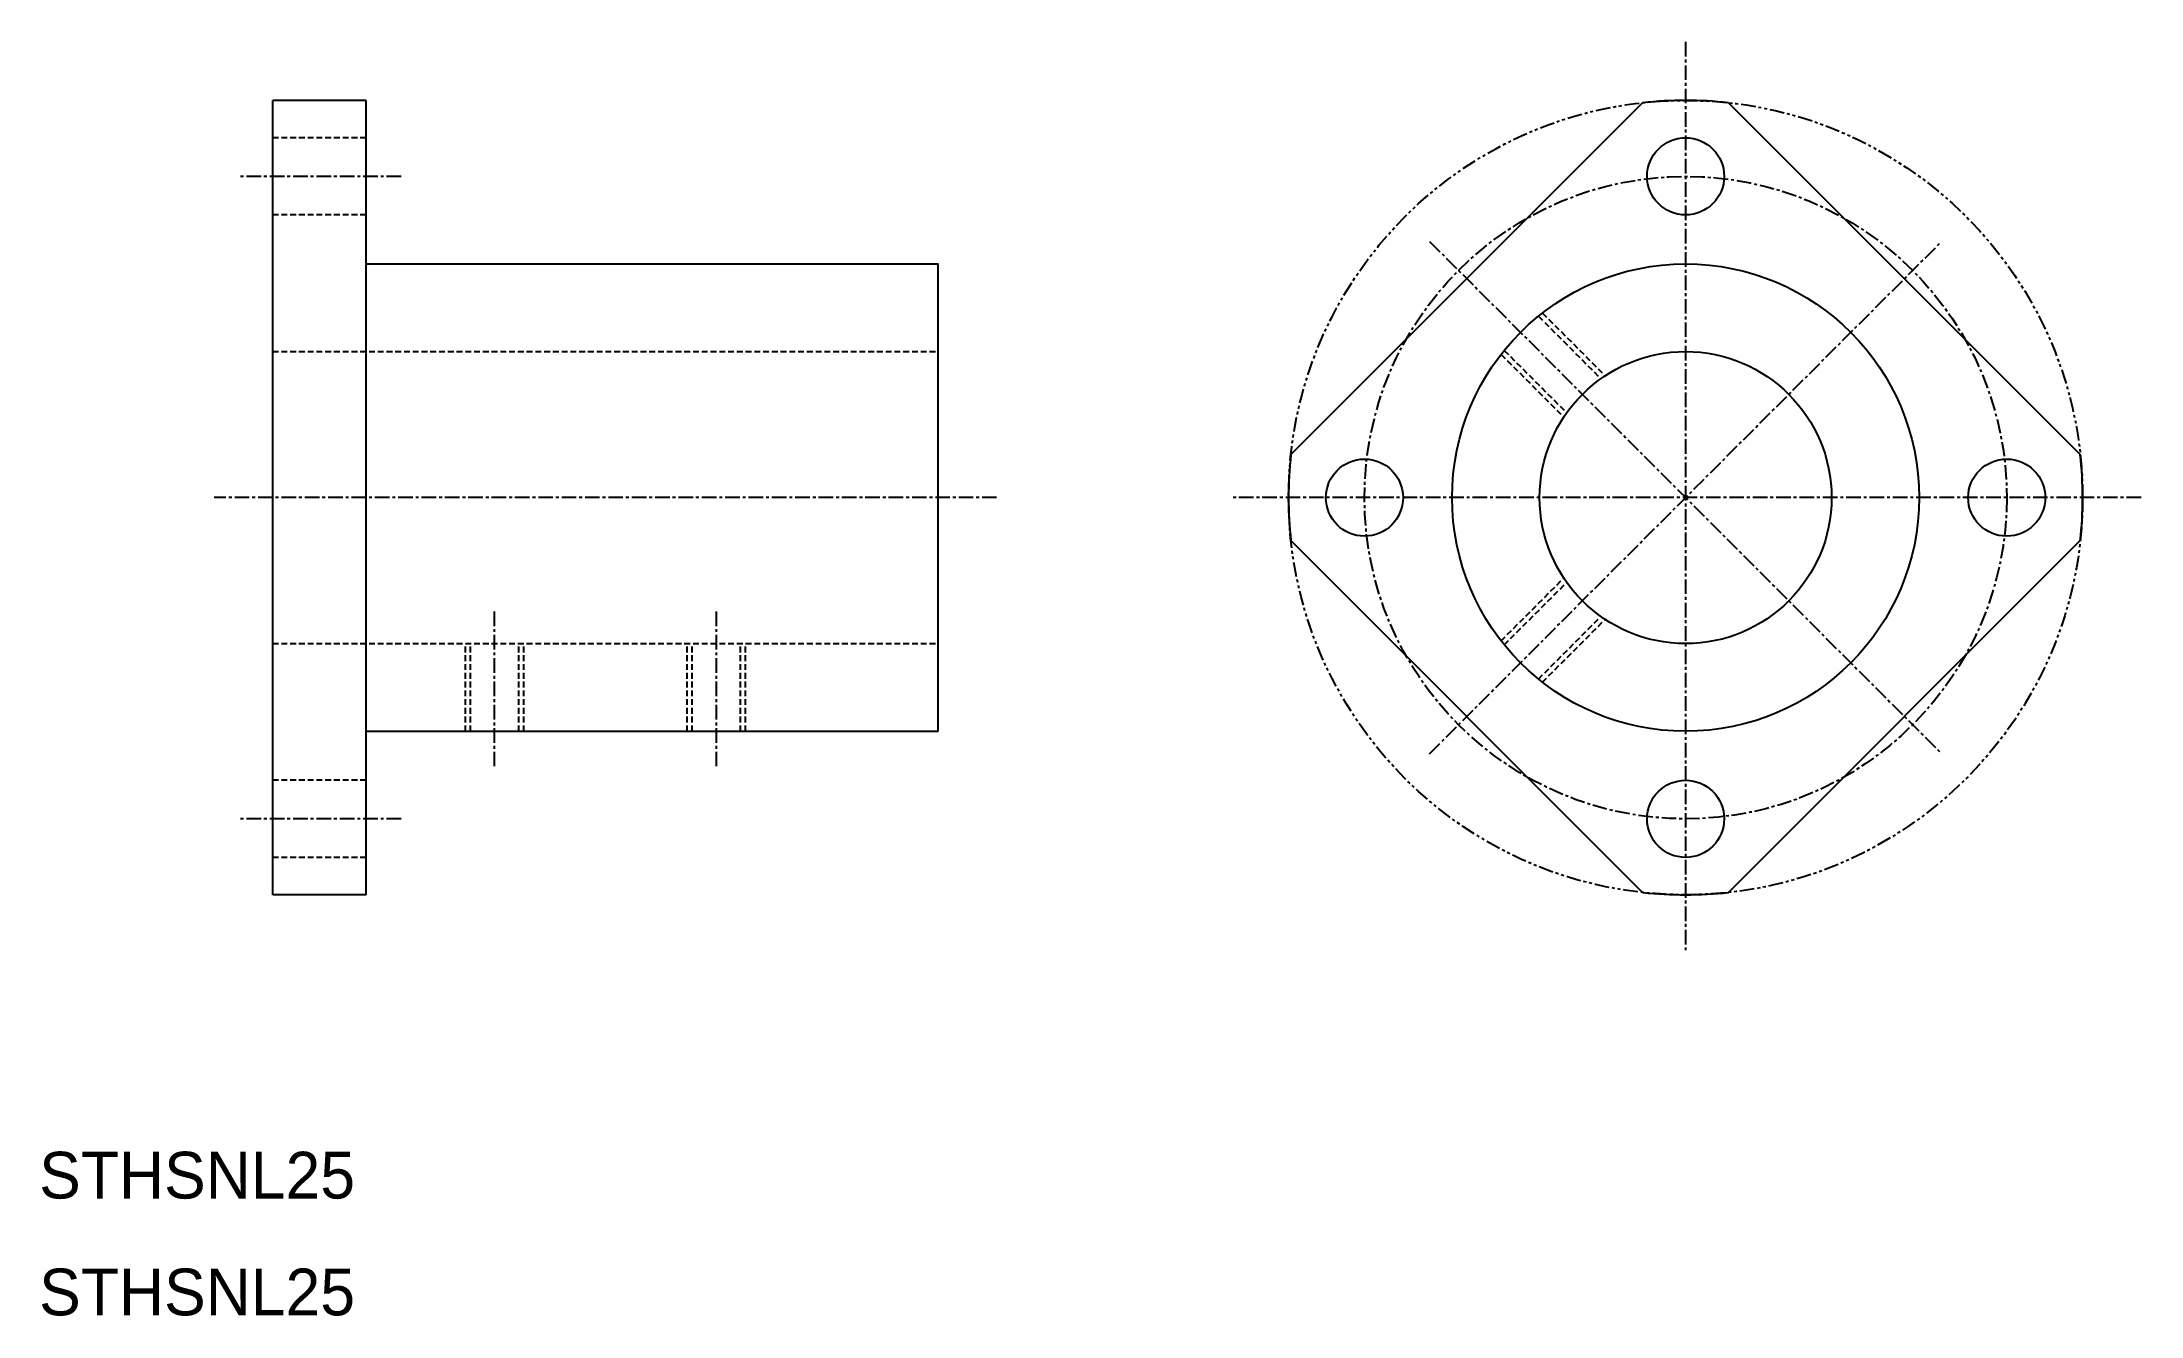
# Model space of a CAD drawing. Extents: x 10 to 190, y 10 to 119.
import ezdxf

# ---------------------------------------------------------------- set-up
doc = ezdxf.new("R2010")
doc.units = 0
for name, pattern in [('CENTER', [2, 1.25, -0.25, 0.25, -0.25]), ('DASHED', [0.75, 0.5, -0.25]), ('PHANTOM', [2.5, 1.25, -0.25, 0.25, -0.25, 0.25, -0.25])]:
    doc.linetypes.add(name, pattern=pattern)
doc.layers.get('0').update_dxf_attribs({"linetype": 'CONTINUOUS'})
doc.layers.add('CENTER', color=1, linetype='CENTER')

msp = doc.modelspace()

# ---------------------------------------------------------------- linework, layer by layer
at = {"color": 7, "linetype": 'CONTINUOUS'}
for p, q in [((30, 46), (30, 114)), ((38, 114), (30, 114)), ((38, 46), (38, 114)), ((117.2, 83.68), (147.32, 113.8)), ((154.68, 113.8), (184.8, 83.68)), ((38, 100), (87, 100)), ((87, 60), (87, 100)), ((117.2, 76.32), (147.32, 46.2)), ((154.68, 46.2), (184.8, 76.32)), ((38, 60), (87, 60)), ((38, 46), (30, 46))]:
    msp.add_line(p, q, dxfattribs=at)
at = {"color": 3, "linetype": 'DASHED'}
for p, q in [((38, 110.8), (30, 110.8)), ((38, 104.2), (30, 104.2)), ((138.4, 95.53), (143.74, 90.18)), ((138.74, 95.8), (144.11, 90.43)), ((30, 92.5), (87, 92.5)), ((135.2, 92.26), (140.57, 86.89)), ((135.47, 92.6), (140.82, 87.26)), ((135.2, 67.74), (140.57, 73.11)), ((135.47, 67.4), (140.82, 72.74)), ((138.4, 64.47), (143.74, 69.82)), ((138.74, 64.2), (144.11, 69.57)), ((30, 67.5), (87, 67.5)), ((46.5, 60), (46.5, 67.5)), ((46.93, 60), (46.93, 67.5)), ((51.07, 60), (51.07, 67.5)), ((51.5, 60), (51.5, 67.5)), ((65.5, 60), (65.5, 67.5)), ((65.93, 60), (65.93, 67.5)), ((70.07, 60), (70.07, 67.5)), ((70.5, 60), (70.5, 67.5)), ((38, 55.8), (30, 55.8)), ((38, 49.2), (30, 49.2))]:
    msp.add_line(p, q, dxfattribs=at)
at = {"color": 3, "linetype": 'PHANTOM'}
msp.add_circle((151, 80), 34, dxfattribs=at)
at = {"color": 7, "linetype": 'CONTINUOUS'}
for centre, radius in [((151, 107.5), 3.3), ((151, 80), 20), ((151, 80), 12.5), ((123.5, 80), 3.3), ((178.5, 80), 3.3), ((151, 52.5), 3.3)]:
    msp.add_circle(centre, radius, dxfattribs=at)
for start, end in [(83.7933, 96.2067), (173.7933, 186.2067), (353.7933, 6.2067), (263.7933, 276.2067)]:
    msp.add_arc((151, 80), 34, start, end, dxfattribs=at)
at = {"layer": 'CENTER', "color": 1, "linetype": 'CENTER'}
for p, q in [((151, 119), (151, 41)), ((41, 107.5), (27, 107.5)), ((129.08, 101.92), (172.92, 58.08)), ((129.08, 58.08), (172.92, 101.92)), ((92, 80), (25, 80)), ((190, 80), (112, 80)), ((49, 57), (49, 70.5)), ((68, 57), (68, 70.5)), ((41, 52.5), (27, 52.5))]:
    msp.add_line(p, q, dxfattribs=at)
msp.add_circle((151, 80), 27.5, dxfattribs=at)

# ---------------------------------------------------------------- texts
at = {"color": 7, "linetype": 'CONTINUOUS'}
for p in [(10, 20), (10, 10)]:
    msp.add_text('STHSNL25', height=4, dxfattribs=at).set_placement(p)

doc.saveas('drawing.dxf')
